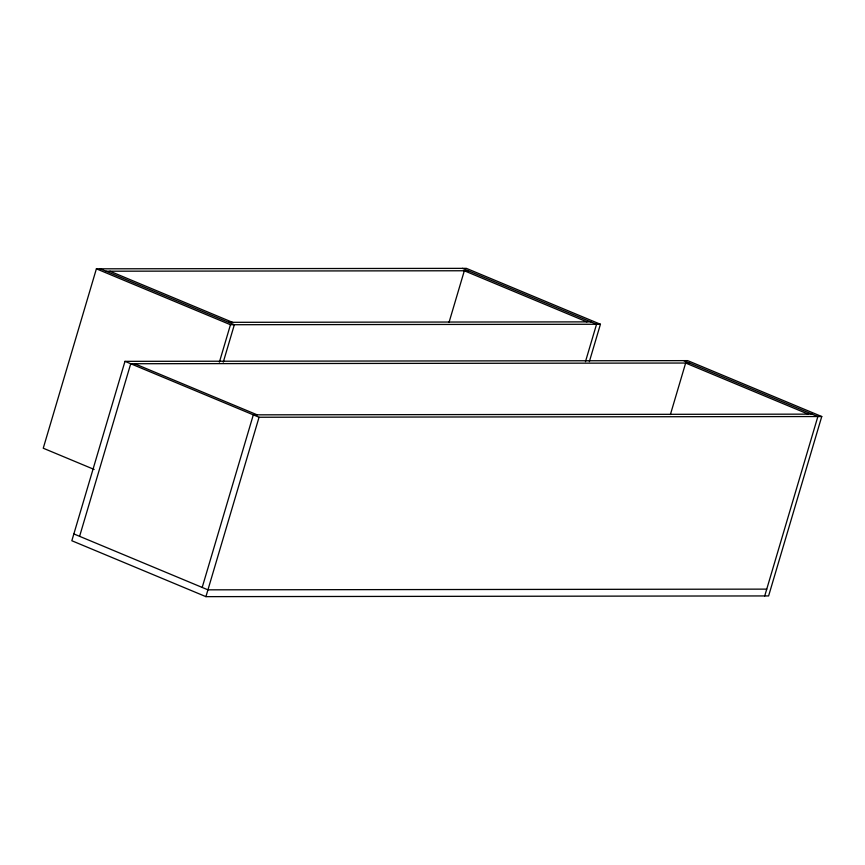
<?xml version="1.0" encoding="UTF-8"?>
<svg xmlns="http://www.w3.org/2000/svg" width="865" height="865" viewBox="0 0 865 865"><rect width="100%" height="100%" fill="white"/><g stroke="black" fill="none" stroke-linecap="round" stroke-linejoin="round"><path stroke-width="1.3" d="M589.335 361.689L600.429 324.256L466.343 268.355L96.393 268.82L43.25 448.221L94.155 469.446M124.982 361.343L71.838 540.744L205.924 596.645L768.607 595.931L821.75 416.53L687.664 360.629L124.982 361.343L259.057 417.244L821.75 416.53M79.602 536.322L130.723 363.733L689.535 363.03M219.386 362.154L230.468 324.721L600.429 324.256M223.267 362.143L234.35 324.721L100.275 268.82M202.194 587.432L253.315 414.843L812.127 414.14M205.924 596.645L259.057 417.244M449.065 322.288L464.332 270.767L586.913 321.877M585.454 361.689L596.547 324.267L462.461 268.366M670.397 414.562L685.653 363.041L808.245 414.151M764.725 595.942L817.868 416.541L683.783 360.64M106.017 271.21L468.203 270.756M228.609 322.321L590.795 321.867M766.747 589.13L207.935 589.833L73.86 533.932M109.898 271.21L232.49 322.321M96.393 268.82L230.468 324.721M134.605 363.733L257.197 414.843"/></g></svg>
